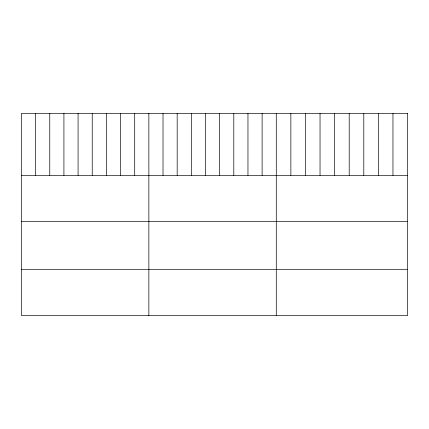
<?xml version="1.0" encoding="UTF-8"?>
<svg xmlns="http://www.w3.org/2000/svg" width="429" height="429" viewBox="0 0 429 429"><rect width="100%" height="100%" fill="white"/><g stroke="black" fill="none" stroke-linecap="round" stroke-linejoin="round"><path stroke-width="0.64" d="M21.45 175.359L407.55 175.359M21.45 221.637L407.55 221.637M21.45 269.31L407.55 269.31M392.964 113.417L392.964 175.359M378.378 113.417L378.378 175.359M363.792 113.417L363.792 175.359M349.206 113.417L349.206 175.359M334.62 113.417L334.62 175.359M320.034 113.417L320.034 175.359M305.448 113.417L305.448 175.359M290.862 113.417L290.862 175.359M276.276 113.417L276.276 315.583M262.119 113.417L262.119 175.359M247.962 113.417L247.962 175.359M233.805 113.417L233.805 175.359M219.648 113.417L219.648 175.359M205.491 113.417L205.491 175.359M191.334 113.417L191.334 175.359M177.177 113.417L177.177 175.359M163.02 113.417L163.02 175.359M148.863 113.417L148.863 315.583M134.706 113.417L134.706 175.359M120.549 113.417L120.549 175.359M106.392 113.417L106.392 175.359M92.235 113.417L92.235 175.359M78.078 113.417L78.078 175.359M63.921 113.417L63.921 175.359M49.764 113.417L49.764 175.359M35.607 113.417L35.607 175.359M407.55 113.417L21.45 113.417L21.45 315.583L407.55 315.583L407.55 113.417"/></g></svg>
